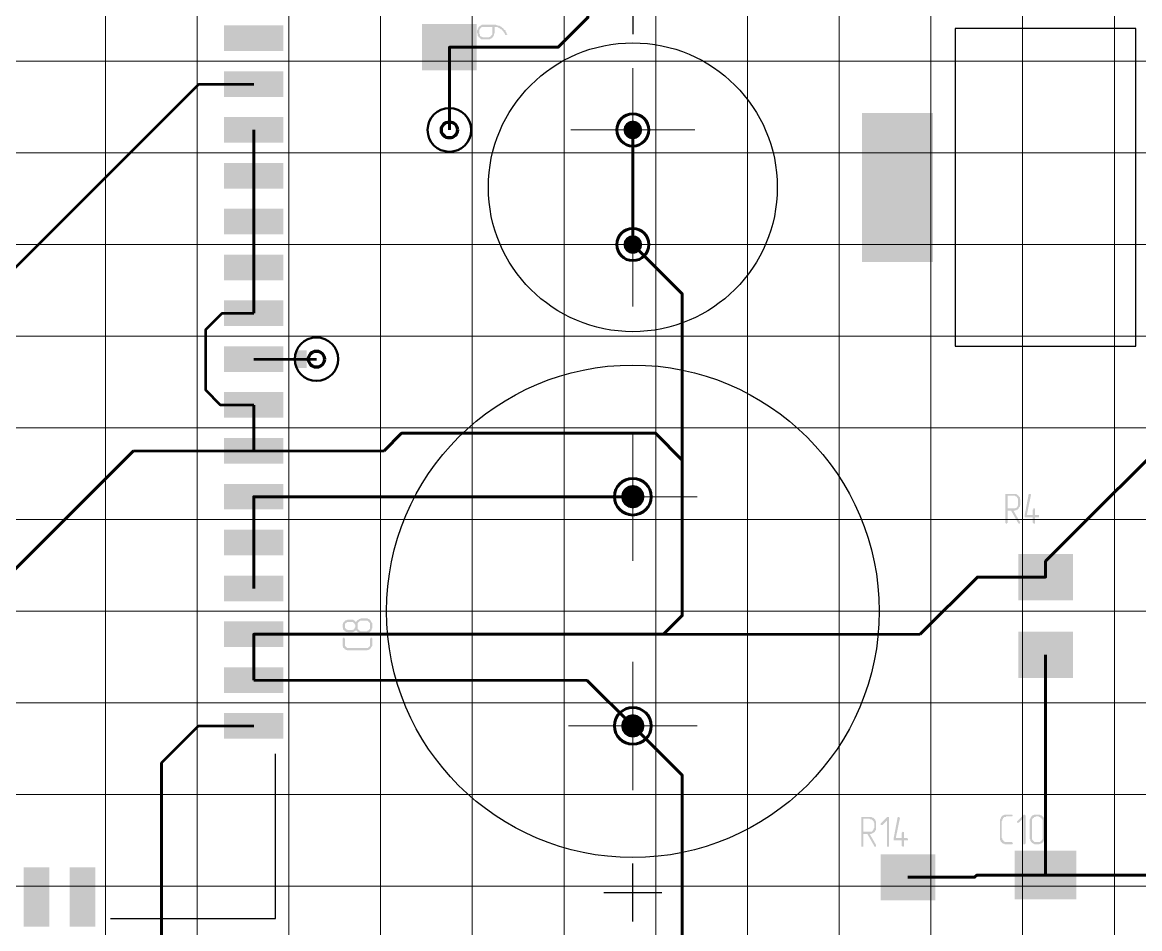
# Model space of a CAD drawing. Extents: x 260 to 1101, y 70 to 664.
# Drawn here: x 506.48 to 555.22, y 432.13 to 471.67 of the extents above; entities that cross this region are included whole.
import ezdxf

# ---------------------------------------------------------------- set-up
doc = ezdxf.new("R2010")
doc.units = 0
doc.header["$MEASUREMENT"] = 0
doc.layers.add('PDF _Геометрия', color=7, linetype='CONTINUOUS')
doc.layers.add('PDF _Сплошная заливка', color=7, linetype='CONTINUOUS')

msp = doc.modelspace()

# ---------------------------------------------------------------- hatches: boundary and pattern name
at = {"layer": 'PDF _Сплошная заливка', "transparency": 33554559}
h = msp.add_hatch(color=256, dxfattribs=at)
h.paths.add_polyline_path([(526.979, 471.218), (526.979, 471.472), (526.598, 471.472), (526.598, 471.472), (526.598, 471.472), (526.573, 471.472), (526.573, 471.472), (526.547, 471.472), (526.522, 471.472), (526.497, 471.447), (526.471, 471.421), (526.471, 471.421), (526.471, 471.421), (526.446, 471.396), (526.446, 471.396), (526.446, 471.37), (526.42, 471.345), (526.42, 471.32), (526.42, 471.294), (526.42, 471.193), (526.42, 471.167), (526.42, 471.167), (526.446, 471.142), (526.446, 471.117), (526.446, 471.091), (526.471, 471.066), (526.471, 471.066), (526.471, 471.066), (526.497, 471.066), (526.522, 471.04), (526.522, 471.04), (526.547, 471.04), (526.573, 471.015), (526.598, 471.015), (526.801, 471.015), (526.801, 471.015), (526.801, 471.015), (526.827, 471.015), (526.827, 471.015), (526.852, 471.04), (526.878, 471.04), (526.903, 471.066), (526.929, 471.066), (526.929, 471.066), (526.929, 471.091), (526.929, 471.091), (526.954, 471.117), (526.954, 471.117), (526.979, 471.142), (526.979, 471.167)], flags=0)
h.paths.add_polyline_path([(527.64, 471.142), (527.614, 471.142), (527.614, 471.117), (527.614, 471.117), (527.614, 471.117), (527.589, 471.117), (527.589, 471.117), (527.589, 471.117), (527.564, 471.117), (527.564, 471.117), (527.564, 471.117), (527.564, 471.117), (527.564, 471.117), (527.538, 471.142), (527.538, 471.142), (527.538, 471.167), (527.513, 471.193), (527.513, 471.218), (527.513, 471.218), (527.487, 471.218), (527.487, 471.243), (527.487, 471.243), (527.462, 471.269), (527.462, 471.294), (527.462, 471.294), (527.437, 471.294), (527.437, 471.32), (527.411, 471.32), (527.411, 471.345), (527.386, 471.37), (527.36, 471.37), (527.335, 471.396), (527.335, 471.396), (527.31, 471.396), (527.31, 471.421), (527.284, 471.421), (527.259, 471.421), (527.259, 471.447), (527.233, 471.447), (527.208, 471.472), (527.183, 471.472), (527.183, 471.472), (527.183, 471.472), (527.157, 471.472), (527.132, 471.472), (527.106, 471.472), (527.081, 471.472), (527.081, 471.472), (527.081, 471.193), (527.081, 471.193), (527.056, 471.167), (527.056, 471.142), (527.056, 471.117), (527.03, 471.066), (527.005, 471.04), (526.979, 471.015), (526.979, 471.015), (526.979, 470.99), (526.954, 470.99), (526.929, 470.964), (526.903, 470.964), (526.878, 470.939), (526.827, 470.939), (526.801, 470.939), (526.598, 470.939), (526.598, 470.939), (526.598, 470.939), (526.598, 470.939), (526.573, 470.939), (526.573, 470.939), (526.547, 470.939), (526.497, 470.939), (526.471, 470.964), (526.446, 470.99), (526.42, 471.015), (526.395, 471.015), (526.395, 471.015), (526.395, 471.04), (526.37, 471.066), (526.344, 471.091), (526.344, 471.117), (526.344, 471.167), (526.319, 471.218), (526.319, 471.32), (526.319, 471.32), (526.344, 471.345), (526.344, 471.37), (526.344, 471.396), (526.37, 471.421), (526.37, 471.447), (526.42, 471.498), (526.42, 471.498), (526.42, 471.498), (526.42, 471.498), (526.446, 471.523), (526.471, 471.523), (526.497, 471.548), (526.522, 471.574), (526.573, 471.574), (526.573, 471.574), (526.598, 471.574), (527.03, 471.574), (527.03, 471.574), (527.03, 471.574), (527.03, 471.574), (527.056, 471.574), (527.081, 471.574), (527.081, 471.574), (527.106, 471.574), (527.132, 471.574), (527.183, 471.548), (527.259, 471.523), (527.284, 471.523), (527.31, 471.523), (527.335, 471.498), (527.386, 471.472), (527.386, 471.472), (527.386, 471.472), (527.386, 471.472), (527.411, 471.447), (527.411, 471.447), (527.437, 471.421), (527.462, 471.421), (527.462, 471.396), (527.487, 471.37), (527.513, 471.345), (527.538, 471.345), (527.564, 471.294), (527.564, 471.269), (527.589, 471.243), (527.614, 471.218), (527.614, 471.167), (527.64, 471.167)], flags=0)
at = {"layer": 'PDF _Сплошная заливка', "true_color": 0xffffff, "transparency": 33554559}
for points in [[(532.704, 466.979), (532.735, 467.135), (532.824, 467.268), (532.956, 467.356), (533.112, 467.387), (533.112, 466.979)], [(533.112, 466.571), (532.956, 466.602), (532.824, 466.691), (532.735, 466.823), (532.704, 466.979), (533.112, 466.979)], [(533.52, 466.979), (533.489, 466.823), (533.401, 466.691), (533.268, 466.602), (533.112, 466.571), (533.112, 466.979)], [(532.704, 461.979), (532.735, 462.135), (532.824, 462.268), (532.956, 462.356), (533.112, 462.387), (533.112, 461.979)], [(533.112, 461.571), (532.956, 461.602), (532.824, 461.691), (532.735, 461.823), (532.704, 461.979), (533.112, 461.979)], [(533.52, 461.979), (533.489, 461.823), (533.401, 461.691), (533.268, 461.602), (533.112, 461.571), (533.112, 461.979)], [(533.112, 451.489), (533.307, 451.45), (533.473, 451.34), (533.583, 451.174), (533.622, 450.979), (533.112, 450.979)], [(533.112, 450.469), (532.917, 450.508), (532.752, 450.619), (532.641, 450.784), (532.602, 450.979), (533.112, 450.979)], [(533.622, 450.979), (533.583, 450.784), (533.473, 450.619), (533.307, 450.508), (533.112, 450.469), (533.112, 450.979)], [(533.112, 441.489), (533.307, 441.45), (533.473, 441.34), (533.583, 441.174), (533.622, 440.979), (533.112, 440.979)], [(533.112, 440.469), (532.917, 440.508), (532.752, 440.619), (532.641, 440.784), (532.602, 440.979), (533.112, 440.979)], [(533.622, 440.979), (533.583, 440.784), (533.473, 440.619), (533.307, 440.508), (533.112, 440.469), (533.112, 440.979)]]:
    msp.add_hatch(color=7, dxfattribs=at).paths.add_polyline_path(points)
at = {"layer": 'PDF _Сплошная заливка', "transparency": 33554559}
for points in [[(533.112, 466.979), (533.112, 467.387), (533.268, 467.356), (533.401, 467.268), (533.489, 467.135), (533.52, 466.979)], [(533.112, 461.979), (533.112, 462.387), (533.268, 462.356), (533.401, 462.268), (533.489, 462.135), (533.52, 461.979)], [(533.112, 450.979), (532.602, 450.979), (532.641, 451.174), (532.752, 451.34), (532.917, 451.45), (533.112, 451.489)], [(550.428, 451.101), (550.453, 451.101), (550.453, 451.101), (550.453, 451.101), (550.453, 451.101), (550.479, 451.076), (550.479, 451.076), (550.479, 451.051), (550.301, 450.187), (550.555, 450.187), (550.555, 450.415), (550.555, 450.415), (550.58, 450.415), (550.58, 450.441), (550.58, 450.441), (550.58, 450.441), (550.58, 450.466), (550.606, 450.466), (550.606, 450.466), (550.606, 450.466), (550.631, 450.466), (550.631, 450.466), (550.657, 450.441), (550.657, 450.441), (550.657, 450.441), (550.657, 450.441), (550.657, 450.415), (550.657, 450.187), (550.809, 450.187), (550.809, 450.187), (550.809, 450.187), (550.834, 450.161), (550.834, 450.161), (550.834, 450.161), (550.834, 450.136), (550.834, 450.136), (550.834, 450.136), (550.834, 450.136), (550.834, 450.111), (550.834, 450.111), (550.834, 450.111), (550.834, 450.085), (550.809, 450.085), (550.809, 450.085), (550.657, 450.085), (550.657, 449.857), (550.657, 449.857), (550.657, 449.831), (550.657, 449.831), (550.657, 449.831), (550.657, 449.806), (550.631, 449.806), (550.631, 449.806), (550.606, 449.806), (550.606, 449.806), (550.606, 449.806), (550.606, 449.806), (550.58, 449.831), (550.58, 449.831), (550.58, 449.831), (550.58, 449.831), (550.555, 449.857), (550.555, 450.085), (550.225, 450.085), (550.225, 450.085), (550.225, 450.085), (550.199, 450.111), (550.199, 450.111), (550.199, 450.111), (550.199, 450.111), (550.199, 450.136), (550.199, 450.136), (550.377, 451.076), (550.377, 451.076), (550.377, 451.076), (550.377, 451.101), (550.402, 451.101), (550.428, 451.101)], [(520.45, 444.777), (520.45, 444.802), (520.45, 444.802), (520.476, 444.802), (520.476, 444.828), (520.476, 444.828), (520.501, 444.828), (520.501, 444.828), (520.501, 444.828), (520.527, 444.828), (520.527, 444.802), (520.527, 444.802), (520.527, 444.802), (520.527, 444.802), (520.552, 444.777), (520.552, 444.548), (520.552, 444.523), (520.552, 444.497), (520.552, 444.472), (520.552, 444.472), (520.577, 444.447), (520.603, 444.421), (520.603, 444.421), (520.603, 444.421), (520.628, 444.396), (520.628, 444.396), (520.653, 444.37), (520.679, 444.37), (520.704, 444.37), (520.73, 444.37), (521.466, 444.37), (521.466, 444.37), (521.492, 444.37), (521.492, 444.37), (521.517, 444.37), (521.543, 444.37), (521.568, 444.396), (521.568, 444.396), (521.594, 444.421), (521.594, 444.421), (521.619, 444.421), (521.619, 444.447), (521.619, 444.447), (521.644, 444.472), (521.644, 444.497), (521.644, 444.523), (521.644, 444.548), (521.644, 444.777), (521.644, 444.777), (521.67, 444.802), (521.67, 444.802), (521.67, 444.802), (521.67, 444.828), (521.695, 444.828), (521.695, 444.828), (521.695, 444.828), (521.721, 444.828), (521.721, 444.828), (521.746, 444.802), (521.746, 444.802), (521.746, 444.802), (521.746, 444.802), (521.746, 444.777), (521.746, 444.548), (521.746, 444.523), (521.746, 444.497), (521.746, 444.472), (521.721, 444.447), (521.721, 444.421), (521.695, 444.396), (521.67, 444.345), (521.67, 444.345), (521.67, 444.345), (521.644, 444.345), (521.644, 444.32), (521.619, 444.32), (521.594, 444.294), (521.543, 444.294), (521.517, 444.269), (521.492, 444.269), (521.466, 444.269), (520.73, 444.269), (520.73, 444.269), (520.73, 444.269), (520.704, 444.269), (520.704, 444.269), (520.679, 444.269), (520.653, 444.269), (520.628, 444.294), (520.603, 444.294), (520.552, 444.32), (520.527, 444.345), (520.527, 444.345), (520.527, 444.345), (520.527, 444.37), (520.501, 444.37), (520.476, 444.396), (520.476, 444.421), (520.45, 444.472), (520.45, 444.497), (520.45, 444.523)], [(533.112, 440.979), (532.602, 440.979), (532.641, 441.174), (532.752, 441.34), (532.917, 441.45), (533.112, 441.489)], [(544.255, 437.004), (544.255, 437.004), (544.28, 437.004), (544.28, 437.004), (544.28, 436.979), (544.28, 436.979), (544.28, 436.953), (544.28, 435.76), (544.28, 435.76), (544.28, 435.734), (544.28, 435.734), (544.28, 435.709), (544.28, 435.709), (544.255, 435.709), (544.255, 435.709), (544.255, 435.709), (544.229, 435.709), (544.229, 435.709), (544.229, 435.709), (544.204, 435.709), (544.204, 435.709), (544.204, 435.734), (544.204, 435.734), (544.204, 435.76), (544.204, 436.852), (544, 436.649), (544, 436.649), (543.975, 436.649), (543.975, 436.649), (543.975, 436.649), (543.95, 436.649), (543.95, 436.649), (543.95, 436.649), (543.924, 436.649), (543.924, 436.649), (543.924, 436.649), (543.924, 436.674), (543.924, 436.674), (543.924, 436.674), (543.924, 436.7), (543.924, 436.7), (543.924, 436.725), (544.204, 437.004), (544.204, 437.004), (544.229, 437.004), (544.229, 437.004), (544.229, 437.004)], [(544.712, 437.004), (544.737, 437.004), (544.737, 437.004), (544.737, 437.004), (544.737, 436.979), (544.737, 436.979), (544.763, 436.953), (544.763, 436.953), (544.585, 436.09), (544.839, 436.09), (544.839, 436.319), (544.839, 436.319), (544.839, 436.319), (544.839, 436.319), (544.864, 436.344), (544.864, 436.344), (544.864, 436.344), (544.89, 436.369), (544.89, 436.369), (544.89, 436.369), (544.89, 436.369), (544.915, 436.344), (544.915, 436.344), (544.915, 436.344), (544.94, 436.344), (544.94, 436.319), (544.94, 436.319), (544.94, 436.09), (545.093, 436.09), (545.093, 436.09), (545.093, 436.064), (545.118, 436.064), (545.118, 436.064), (545.118, 436.064), (545.118, 436.039), (545.118, 436.039), (545.118, 436.039), (545.118, 436.014), (545.118, 436.014), (545.118, 436.014), (545.118, 435.988), (545.093, 435.988), (545.093, 435.988), (545.068, 435.988), (544.94, 435.988), (544.94, 435.76), (544.94, 435.76), (544.94, 435.734), (544.94, 435.734), (544.915, 435.709), (544.915, 435.709), (544.915, 435.709), (544.915, 435.709), (544.89, 435.709), (544.89, 435.709), (544.89, 435.709), (544.864, 435.709), (544.864, 435.709), (544.864, 435.709), (544.864, 435.734), (544.839, 435.734), (544.839, 435.76), (544.839, 435.988), (544.509, 435.988), (544.509, 435.988), (544.509, 435.988), (544.483, 435.988), (544.483, 436.014), (544.483, 436.014), (544.483, 436.014), (544.483, 436.039), (544.483, 436.039), (544.661, 436.979), (544.661, 436.979), (544.661, 436.979), (544.661, 437.004), (544.686, 437.004), (544.712, 437.004)], [(549.64, 437.106), (549.666, 437.106), (549.666, 437.106), (549.666, 437.106), (549.666, 437.081), (549.691, 437.081), (549.691, 437.055), (549.691, 437.055), (549.691, 437.055), (549.666, 437.055), (549.666, 437.03), (549.666, 437.03), (549.666, 437.03), (549.64, 437.03), (549.64, 437.03), (549.386, 437.03), (549.386, 437.004), (549.361, 437.004), (549.335, 437.004), (549.31, 437.004), (549.285, 436.979), (549.285, 436.953), (549.285, 436.953), (549.259, 436.953), (549.259, 436.953), (549.259, 436.928), (549.234, 436.903), (549.234, 436.877), (549.234, 436.852), (549.208, 436.827), (549.208, 436.09), (549.208, 436.09), (549.208, 436.09), (549.234, 436.064), (549.234, 436.039), (549.234, 436.014), (549.234, 436.014), (549.259, 435.988), (549.285, 435.963), (549.285, 435.963), (549.285, 435.963), (549.285, 435.938), (549.31, 435.938), (549.335, 435.912), (549.361, 435.912), (549.386, 435.912), (549.412, 435.912), (549.64, 435.912), (549.64, 435.912), (549.666, 435.887), (549.666, 435.887), (549.666, 435.887), (549.666, 435.887), (549.691, 435.861), (549.691, 435.861), (549.691, 435.861), (549.691, 435.836), (549.666, 435.836), (549.666, 435.836), (549.666, 435.811), (549.666, 435.811), (549.64, 435.811), (549.64, 435.811), (549.386, 435.811), (549.386, 435.811), (549.361, 435.811), (549.335, 435.811), (549.31, 435.836), (549.285, 435.836), (549.234, 435.861), (549.208, 435.887), (549.208, 435.887), (549.208, 435.887), (549.208, 435.912), (549.183, 435.912), (549.158, 435.938), (549.158, 435.963), (549.132, 436.014), (549.132, 436.039), (549.132, 436.064), (549.132, 436.09), (549.132, 436.827), (549.132, 436.827), (549.132, 436.827), (549.132, 436.852), (549.132, 436.852), (549.132, 436.877), (549.132, 436.903), (549.158, 436.928), (549.158, 436.953), (549.183, 437.004), (549.208, 437.03), (549.208, 437.03), (549.208, 437.03), (549.208, 437.03), (549.234, 437.055), (549.259, 437.081), (549.285, 437.081), (549.335, 437.106), (549.361, 437.106), (549.386, 437.106)], [(550.199, 437.106), (550.225, 437.106), (550.225, 437.106), (550.225, 437.106), (550.225, 437.081), (550.25, 437.081), (550.25, 437.055), (550.25, 435.861), (550.25, 435.861), (550.25, 435.836), (550.225, 435.836), (550.225, 435.811), (550.225, 435.811), (550.225, 435.811), (550.199, 435.811), (550.199, 435.811), (550.199, 435.811), (550.199, 435.811), (550.174, 435.811), (550.174, 435.811), (550.148, 435.811), (550.148, 435.836), (550.148, 435.836), (550.148, 435.861), (550.148, 436.953), (549.945, 436.75), (549.945, 436.75), (549.945, 436.75), (549.92, 436.75), (549.92, 436.75), (549.92, 436.75), (549.894, 436.75), (549.894, 436.75), (549.894, 436.75), (549.894, 436.75), (549.869, 436.75), (549.869, 436.776), (549.869, 436.776), (549.869, 436.776), (549.869, 436.801), (549.869, 436.801), (549.894, 436.827), (550.174, 437.106), (550.174, 437.106), (550.174, 437.106), (550.174, 437.106), (550.199, 437.106)]]:
    msp.add_hatch(color=256, dxfattribs=at).paths.add_polyline_path(points)
h = msp.add_hatch(color=256, dxfattribs=at)
h.paths.add_polyline_path([(549.742, 451.025), (549.463, 451.025), (549.463, 450.466), (549.742, 450.466), (549.767, 450.466), (549.767, 450.466), (549.793, 450.466), (549.818, 450.492), (549.844, 450.492), (549.869, 450.517), (549.869, 450.517), (549.869, 450.517), (549.869, 450.542), (549.894, 450.542), (549.894, 450.568), (549.92, 450.593), (549.92, 450.619), (549.92, 450.644), (549.92, 450.822), (549.92, 450.822), (549.92, 450.847), (549.92, 450.847), (549.92, 450.873), (549.894, 450.898), (549.894, 450.923), (549.869, 450.949), (549.869, 450.949), (549.869, 450.974), (549.844, 450.974), (549.844, 450.974), (549.818, 451), (549.793, 451), (549.793, 451), (549.767, 451.025)], flags=0)
h.paths.add_polyline_path([(549.742, 451.101), (549.767, 451.101), (549.793, 451.101), (549.818, 451.101), (549.869, 451.076), (549.894, 451.051), (549.92, 451.025), (549.92, 451.025), (549.92, 451.025), (549.945, 451.025), (549.945, 451), (549.971, 450.974), (549.996, 450.949), (549.996, 450.898), (549.996, 450.873), (550.021, 450.847), (550.021, 450.822), (550.021, 450.644), (550.021, 450.644), (550.021, 450.644), (550.021, 450.644), (550.021, 450.619), (549.996, 450.593), (549.996, 450.568), (549.996, 450.542), (549.971, 450.517), (549.945, 450.492), (549.945, 450.466), (549.92, 450.441), (549.92, 450.441), (549.92, 450.441), (549.894, 450.415), (549.869, 450.415), (549.844, 450.39), (549.818, 450.39), (549.767, 450.365), (549.742, 450.365), (549.717, 450.365), (549.996, 449.882), (549.996, 449.882), (549.996, 449.882), (550.021, 449.857), (550.021, 449.857), (550.021, 449.857), (550.021, 449.857), (549.996, 449.831), (549.996, 449.831), (549.996, 449.831), (549.996, 449.806), (549.971, 449.806), (549.971, 449.806), (549.945, 449.806), (549.945, 449.806), (549.945, 449.806), (549.945, 449.806), (549.92, 449.831), (549.92, 449.831), (549.615, 450.365), (549.463, 450.365), (549.463, 449.857), (549.463, 449.857), (549.463, 449.831), (549.437, 449.831), (549.437, 449.831), (549.437, 449.806), (549.437, 449.806), (549.412, 449.806), (549.412, 449.806), (549.412, 449.806), (549.386, 449.806), (549.386, 449.806), (549.361, 449.831), (549.361, 449.831), (549.361, 449.831), (549.361, 449.831), (549.361, 449.857), (549.361, 451.076), (549.361, 451.076), (549.361, 451.076), (549.361, 451.076), (549.361, 451.076), (549.361, 451.101), (549.386, 451.101), (549.386, 451.101), (549.412, 451.101)], flags=0)
h = msp.add_hatch(color=256, dxfattribs=at)
h.paths.add_polyline_path([(520.552, 445.336), (520.552, 445.336), (520.552, 445.31), (520.552, 445.285), (520.552, 445.285), (520.552, 445.259), (520.577, 445.234), (520.603, 445.209), (520.603, 445.209), (520.603, 445.209), (520.628, 445.183), (520.628, 445.183), (520.653, 445.183), (520.679, 445.158), (520.704, 445.158), (520.73, 445.158), (520.831, 445.158), (520.831, 445.158), (520.831, 445.158), (520.857, 445.158), (520.857, 445.158), (520.882, 445.158), (520.908, 445.183), (520.933, 445.183), (520.958, 445.209), (520.958, 445.209), (520.958, 445.209), (520.958, 445.234), (520.984, 445.234), (520.984, 445.259), (521.009, 445.285), (521.009, 445.31), (521.009, 445.336), (521.009, 445.361), (521.009, 445.361), (521.009, 445.386), (520.984, 445.412), (520.984, 445.412), (520.958, 445.437), (520.958, 445.462), (520.958, 445.462), (520.933, 445.488), (520.933, 445.488), (520.908, 445.488), (520.908, 445.513), (520.882, 445.513), (520.857, 445.513), (520.831, 445.513), (520.73, 445.513), (520.73, 445.513), (520.704, 445.513), (520.704, 445.513), (520.679, 445.513), (520.653, 445.513), (520.628, 445.488), (520.628, 445.488), (520.603, 445.462), (520.603, 445.462), (520.577, 445.462), (520.577, 445.437), (520.577, 445.437), (520.552, 445.412), (520.552, 445.386), (520.552, 445.361)], flags=0)
h.paths.add_polyline_path([(521.111, 445.386), (521.111, 445.285), (521.111, 445.259), (521.111, 445.234), (521.111, 445.234), (521.111, 445.209), (521.136, 445.183), (521.162, 445.158), (521.162, 445.158), (521.162, 445.158), (521.187, 445.132), (521.187, 445.132), (521.212, 445.132), (521.238, 445.107), (521.263, 445.107), (521.289, 445.107), (521.466, 445.107), (521.466, 445.107), (521.492, 445.107), (521.492, 445.107), (521.517, 445.107), (521.543, 445.132), (521.568, 445.132), (521.568, 445.132), (521.594, 445.158), (521.594, 445.158), (521.619, 445.183), (521.619, 445.183), (521.619, 445.209), (521.644, 445.209), (521.644, 445.234), (521.644, 445.259), (521.644, 445.285), (521.644, 445.386), (521.644, 445.412), (521.644, 445.437), (521.644, 445.437), (521.644, 445.462), (521.619, 445.488), (521.594, 445.513), (521.594, 445.513), (521.594, 445.513), (521.568, 445.539), (521.568, 445.539), (521.543, 445.564), (521.517, 445.564), (521.492, 445.564), (521.466, 445.564), (521.289, 445.564), (521.289, 445.564), (521.263, 445.564), (521.263, 445.564), (521.238, 445.564), (521.212, 445.564), (521.187, 445.539), (521.187, 445.539), (521.162, 445.513), (521.162, 445.513), (521.136, 445.513), (521.136, 445.488), (521.136, 445.488), (521.111, 445.462), (521.111, 445.437), (521.111, 445.412)], flags=0)
h.paths.add_polyline_path([(520.45, 445.361), (520.45, 445.386), (520.45, 445.412), (520.476, 445.437), (520.476, 445.462), (520.501, 445.513), (520.527, 445.539), (520.527, 445.539), (520.527, 445.539), (520.552, 445.539), (520.552, 445.564), (520.577, 445.564), (520.577, 445.59), (520.628, 445.59), (520.679, 445.615), (520.704, 445.615), (520.73, 445.615), (520.831, 445.615), (520.831, 445.615), (520.831, 445.615), (520.857, 445.615), (520.857, 445.615), (520.882, 445.615), (520.908, 445.615), (520.933, 445.59), (520.933, 445.59), (520.933, 445.59), (520.958, 445.59), (520.958, 445.59), (520.984, 445.564), (520.984, 445.564), (521.009, 445.539), (521.009, 445.539), (521.035, 445.513), (521.035, 445.513), (521.035, 445.513), (521.06, 445.539), (521.06, 445.539), (521.085, 445.564), (521.085, 445.59), (521.111, 445.59), (521.136, 445.615), (521.136, 445.615), (521.162, 445.615), (521.162, 445.64), (521.187, 445.64), (521.212, 445.64), (521.238, 445.666), (521.263, 445.666), (521.289, 445.666), (521.466, 445.666), (521.466, 445.666), (521.466, 445.666), (521.492, 445.666), (521.492, 445.666), (521.517, 445.666), (521.543, 445.666), (521.568, 445.64), (521.594, 445.64), (521.644, 445.615), (521.67, 445.59), (521.67, 445.59), (521.67, 445.564), (521.695, 445.539), (521.695, 445.539), (521.721, 445.488), (521.746, 445.462), (521.746, 445.437), (521.746, 445.386), (521.746, 445.285), (521.746, 445.285), (521.746, 445.259), (521.746, 445.234), (521.721, 445.209), (521.721, 445.158), (521.695, 445.132), (521.67, 445.107), (521.67, 445.107), (521.67, 445.107), (521.644, 445.082), (521.644, 445.082), (521.619, 445.056), (521.594, 445.031), (521.543, 445.031), (521.517, 445.005), (521.492, 445.005), (521.466, 445.005), (521.289, 445.005), (521.289, 445.005), (521.263, 445.005), (521.263, 445.005), (521.238, 445.031), (521.212, 445.031), (521.187, 445.031), (521.162, 445.031), (521.162, 445.056), (521.136, 445.056), (521.136, 445.056), (521.136, 445.056), (521.111, 445.082), (521.085, 445.107), (521.085, 445.107), (521.06, 445.132), (521.035, 445.158), (521.035, 445.158), (521.035, 445.158), (521.035, 445.158), (521.009, 445.132), (521.009, 445.132), (520.984, 445.107), (520.958, 445.107), (520.933, 445.082), (520.933, 445.082), (520.933, 445.082), (520.933, 445.082), (520.908, 445.082), (520.882, 445.056), (520.857, 445.056), (520.831, 445.056), (520.831, 445.056), (520.73, 445.056), (520.73, 445.056), (520.73, 445.056), (520.704, 445.056), (520.704, 445.056), (520.679, 445.056), (520.653, 445.082), (520.628, 445.082), (520.603, 445.082), (520.552, 445.107), (520.527, 445.132), (520.527, 445.132), (520.527, 445.158), (520.527, 445.158), (520.501, 445.158), (520.501, 445.183), (520.476, 445.183), (520.476, 445.234), (520.45, 445.285), (520.45, 445.31), (520.45, 445.336)], flags=0)
h = msp.add_hatch(color=256, dxfattribs=at)
h.paths.add_polyline_path([(543.442, 436.928), (543.162, 436.928), (543.162, 436.369), (543.467, 436.369), (543.467, 436.369), (543.492, 436.369), (543.518, 436.369), (543.543, 436.369), (543.569, 436.395), (543.569, 436.42), (543.594, 436.42), (543.594, 436.42), (543.594, 436.446), (543.619, 436.446), (543.619, 436.471), (543.619, 436.496), (543.645, 436.522), (543.645, 436.547), (543.645, 436.725), (543.645, 436.725), (543.645, 436.75), (543.645, 436.75), (543.619, 436.776), (543.619, 436.801), (543.619, 436.827), (543.594, 436.827), (543.569, 436.852), (543.569, 436.852), (543.569, 436.877), (543.569, 436.877), (543.543, 436.877), (543.518, 436.903), (543.492, 436.903), (543.467, 436.903)], flags=0)
h.paths.add_polyline_path([(543.467, 437.004), (543.492, 437.004), (543.518, 437.004), (543.543, 436.979), (543.594, 436.979), (543.619, 436.953), (543.645, 436.928), (543.645, 436.928), (543.645, 436.928), (543.67, 436.903), (543.67, 436.903), (543.696, 436.877), (543.696, 436.852), (543.721, 436.801), (543.721, 436.776), (543.721, 436.75), (543.721, 436.725), (543.721, 436.547), (543.721, 436.547), (543.721, 436.547), (543.721, 436.522), (543.721, 436.522), (543.721, 436.496), (543.721, 436.471), (543.721, 436.446), (543.696, 436.42), (543.67, 436.369), (543.67, 436.369), (543.645, 436.344), (543.645, 436.344), (543.645, 436.344), (543.619, 436.319), (543.594, 436.319), (543.569, 436.293), (543.518, 436.268), (543.492, 436.268), (543.442, 436.268), (543.442, 436.268), (543.721, 435.785), (543.721, 435.785), (543.721, 435.76), (543.721, 435.76), (543.721, 435.76), (543.721, 435.76), (543.721, 435.734), (543.721, 435.734), (543.721, 435.709), (543.721, 435.709), (543.696, 435.709), (543.696, 435.709), (543.67, 435.709), (543.67, 435.709), (543.67, 435.709), (543.67, 435.709), (543.645, 435.709), (543.645, 435.734), (543.645, 435.734), (543.34, 436.268), (543.162, 436.268), (543.162, 435.76), (543.162, 435.76), (543.162, 435.734), (543.162, 435.734), (543.162, 435.709), (543.162, 435.709), (543.162, 435.709), (543.137, 435.709), (543.137, 435.709), (543.137, 435.709), (543.111, 435.709), (543.111, 435.709), (543.086, 435.709), (543.086, 435.709), (543.086, 435.734), (543.086, 435.734), (543.086, 435.76), (543.086, 436.953), (543.086, 436.953), (543.086, 436.979), (543.086, 436.979), (543.086, 436.979), (543.086, 437.004), (543.111, 437.004), (543.111, 437.004), (543.137, 437.004)], flags=0)
h = msp.add_hatch(color=256, dxfattribs=at)
h.paths.add_polyline_path([(550.809, 437.03), (550.682, 437.03), (550.682, 437.004), (550.657, 437.004), (550.631, 437.004), (550.606, 437.004), (550.606, 436.979), (550.58, 436.953), (550.58, 436.953), (550.555, 436.953), (550.555, 436.953), (550.555, 436.928), (550.529, 436.903), (550.529, 436.877), (550.529, 436.852), (550.529, 436.827), (550.529, 436.09), (550.529, 436.09), (550.529, 436.09), (550.529, 436.064), (550.529, 436.039), (550.529, 436.014), (550.555, 436.014), (550.555, 435.988), (550.58, 435.963), (550.58, 435.963), (550.58, 435.963), (550.606, 435.938), (550.606, 435.938), (550.631, 435.912), (550.657, 435.912), (550.682, 435.912), (550.707, 435.912), (550.809, 435.912), (550.834, 435.912), (550.834, 435.912), (550.86, 435.912), (550.885, 435.938), (550.911, 435.938), (550.936, 435.963), (550.936, 435.963), (550.936, 435.963), (550.936, 435.988), (550.961, 435.988), (550.961, 436.014), (550.987, 436.039), (550.987, 436.064), (550.987, 436.09), (550.987, 436.827), (550.987, 436.827), (550.987, 436.852), (550.987, 436.852), (550.987, 436.877), (550.961, 436.903), (550.961, 436.928), (550.936, 436.928), (550.936, 436.953), (550.936, 436.953), (550.911, 436.979), (550.911, 436.979), (550.885, 436.979), (550.86, 437.004), (550.86, 437.004), (550.834, 437.004)], flags=0)
h.paths.add_polyline_path([(550.809, 437.106), (550.834, 437.106), (550.86, 437.106), (550.885, 437.081), (550.936, 437.081), (550.961, 437.055), (550.987, 437.03), (550.987, 437.03), (550.987, 437.03), (551.012, 437.004), (551.012, 437.004), (551.038, 436.979), (551.063, 436.953), (551.063, 436.903), (551.063, 436.877), (551.088, 436.852), (551.088, 436.827), (551.088, 436.09), (551.088, 436.09), (551.088, 436.09), (551.088, 436.064), (551.088, 436.064), (551.063, 436.039), (551.063, 436.014), (551.063, 435.988), (551.038, 435.963), (551.012, 435.912), (550.987, 435.887), (550.987, 435.887), (550.987, 435.887), (550.961, 435.861), (550.936, 435.861), (550.911, 435.836), (550.885, 435.836), (550.834, 435.811), (550.809, 435.811), (550.707, 435.811), (550.682, 435.811), (550.657, 435.811), (550.631, 435.811), (550.606, 435.836), (550.58, 435.836), (550.555, 435.861), (550.504, 435.887), (550.504, 435.887), (550.504, 435.887), (550.504, 435.912), (550.479, 435.912), (550.479, 435.938), (550.453, 435.963), (550.453, 436.014), (550.428, 436.039), (550.428, 436.064), (550.428, 436.09), (550.428, 436.827), (550.428, 436.827), (550.428, 436.827), (550.428, 436.852), (550.428, 436.852), (550.428, 436.877), (550.428, 436.903), (550.453, 436.928), (550.453, 436.953), (550.479, 437.004), (550.504, 437.03), (550.504, 437.03), (550.504, 437.03), (550.529, 437.03), (550.529, 437.055), (550.555, 437.081), (550.58, 437.081), (550.631, 437.106), (550.657, 437.106), (550.682, 437.106)], flags=0)

# ---------------------------------------------------------------- linework, layer by layer
at = {"layer": 'PDF _Геометрия', "lineweight": 20}
for points in [[(510.108, 400.739), (510.108, 401.979), (510.108, 561.979)], [(514.109, 399.499), (514.109, 401.979), (514.109, 561.979)], [(518.109, 400.739), (518.109, 401.979), (518.109, 561.979)], [(522.11, 399.499), (522.11, 401.979), (522.11, 561.979)], [(526.111, 400.739), (526.111, 401.979), (526.111, 561.979)], [(530.111, 399.499), (530.111, 401.979), (530.111, 561.979)], [(534.112, 400.739), (534.112, 401.979), (534.112, 561.979)], [(538.113, 399.499), (538.113, 401.979), (538.113, 561.979)], [(542.114, 400.739), (542.114, 401.979), (542.114, 561.979)], [(546.114, 399.499), (546.114, 401.979), (546.114, 561.979)], [(550.115, 400.739), (550.115, 401.979), (550.115, 561.979)], [(554.116, 399.499), (554.116, 401.979), (554.116, 561.979)], [(368.842, 469.979), (370.082, 469.979), (610.126, 469.979)], [(533.112, 464.279), (533.112, 469.679)], [(533.112, 464.579), (533.112, 469.379)], [(530.411, 466.979), (535.813, 466.979)], [(530.712, 466.979), (535.513, 466.979)], [(367.601, 465.979), (370.082, 465.979), (610.126, 465.979)], [(533.112, 459.279), (533.112, 464.679)], [(533.112, 459.579), (533.112, 464.379)], [(368.842, 461.979), (370.082, 461.979), (610.126, 461.979)], [(530.411, 461.979), (535.813, 461.979)], [(530.712, 461.979), (535.513, 461.979)], [(367.601, 457.979), (370.082, 457.979), (610.126, 457.979)], [(368.842, 453.979), (370.082, 453.979), (610.126, 453.979)], [(533.112, 448.179), (533.112, 453.779)], [(533.112, 448.479), (533.112, 453.479)], [(530.312, 450.979), (535.913, 450.979)], [(530.612, 450.979), (535.613, 450.979)], [(367.601, 449.979), (370.082, 449.979), (610.126, 449.979)], [(368.842, 445.979), (370.082, 445.979), (610.126, 445.979)], [(533.112, 438.179), (533.112, 443.779)], [(533.112, 438.479), (533.112, 443.479)], [(367.601, 441.979), (370.082, 441.979), (610.126, 441.979)], [(530.312, 440.979), (535.913, 440.979)], [(530.612, 440.979), (535.613, 440.979)], [(368.842, 437.979), (370.082, 437.979), (610.126, 437.979)], [(367.601, 433.979), (370.082, 433.979), (610.126, 433.979)]]:
    msp.add_lwpolyline(points, dxfattribs=at)
at = {"layer": 'PDF _Геометрия', "lineweight": 60}
for points in [[(525.111, 466.979), (525.111, 470.587), (529.854, 470.587), (531.151, 471.883), (531.151, 486.02), (529.111, 488.059), (529.111, 492.059), (545.114, 508.059)], [(516.574, 458.979), (516.574, 460.979), (516.574, 462.979), (516.574, 464.979), (516.574, 466.979)], [(535.267, 452.579), (535.267, 459.825), (533.112, 461.979), (533.112, 466.979)], [(545.652, 444.979), (548.146, 447.473), (551.116, 447.473), (551.116, 448.16), (557.521, 454.564), (557.521, 459.876), (557.568, 459.876), (557.568, 464.473)], [(516.574, 452.979), (516.574, 454.979)], [(516.574, 442.979), (516.574, 444.979), (534.454, 444.979), (535.267, 445.792), (535.267, 452.579), (534.098, 453.748), (523.028, 453.748), (522.259, 452.979)], [(499.106, 440.752), (511.335, 452.979)], [(516.574, 446.979), (516.574, 448.979), (516.574, 450.979), (533.112, 450.979)], [(545.114, 434.372), (548.02, 434.372), (548.121, 434.473), (551.116, 434.473), (551.116, 444.081)], [(535.267, 417.133), (535.267, 438.825), (533.112, 440.979), (531.112, 442.979)], [(551.116, 434.473), (555.815, 434.473), (557.674, 432.615), (562.246, 432.615), (562.907, 433.275), (562.907, 436.979), (562.907, 442.724)], [(498.498, 420.979), (503.864, 420.979), (512.555, 429.668), (512.555, 439.371)]]:
    msp.add_lwpolyline(points, dxfattribs=at)
at = {"layer": 'PDF _Геометрия', "lineweight": 30}
for points in [[(533.132, 471.165), (533.132, 473.705)], [(510.333, 432.57), (517.519, 432.57), (517.519, 439.754)], [(533.112, 432.441), (533.112, 434.981)], [(531.842, 433.711), (534.382, 433.711)]]:
    msp.add_lwpolyline(points, dxfattribs=at)
msp.add_lwpolyline([(547.178, 471.407), (547.178, 457.539), (555.053, 457.539), (555.053, 471.407)], close=True, dxfattribs=at)
at = {"layer": 'PDF _Геометрия', "lineweight": 53}
for points in [[(493.56, 448.363), (514.181, 468.979), (516.574, 468.979)], [(516.574, 454.979), (515.134, 454.979), (514.486, 455.627), (514.486, 458.268), (515.197, 458.979), (516.574, 458.979)], [(516.574, 456.979), (519.312, 456.979)], [(511.335, 452.979), (516.574, 452.979), (522.259, 452.979)], [(534.454, 444.979), (545.652, 444.979)], [(516.574, 442.979), (531.112, 442.979)], [(512.555, 439.371), (514.163, 440.979), (516.574, 440.979)]]:
    msp.add_lwpolyline(points, dxfattribs=at)
at = {"layer": 'PDF _Геометрия', "lineweight": 25}
msp.add_circle((533.113, 464.479), 6.301, dxfattribs=at)
at = {"layer": 'PDF _Геометрия', "lineweight": 50}
for centre in [(525.111, 466.979), (519.312, 456.979)]:
    msp.add_circle(centre, 0.95, dxfattribs=at)
at = {"layer": 'PDF _Геометрия', "lineweight": 60}
for centre, radius in [((533.112, 466.979), 0.7), ((533.112, 466.979), 0.7), ((533.112, 461.979), 0.7), ((533.112, 461.979), 0.7), ((533.112, 450.979), 0.8), ((533.112, 450.979), 0.8), ((533.112, 440.979), 0.8), ((533.112, 440.979), 0.8)]:
    msp.add_circle(centre, radius, dxfattribs=at)
at = {"layer": 'PDF _Геометрия', "color": 7, "lineweight": 70, "true_color": 0xffffff}
for centre in [(525.111, 466.979), (519.313, 456.979)]:
    msp.add_circle(centre, 0.35, dxfattribs=at)
at = {"layer": 'PDF _Геометрия', "lineweight": 30}
msp.add_circle((533.113, 445.978), 10.745, dxfattribs=at)
at = {"layer": 'PDF _Сплошная заливка', "lineweight": 30, "transparency": 33554559}
for points in [[(517.865, 470.42), (515.283, 470.42), (517.865, 471.539), (515.283, 471.539)], [(517.865, 470.42), (515.283, 470.42), (517.865, 471.539), (515.283, 471.539)], [(523.917, 471.597), (526.305, 471.597), (523.917, 469.576), (526.305, 469.576)], [(523.917, 471.597), (526.305, 471.597), (523.917, 469.576), (526.305, 469.576)], [(517.865, 468.42), (515.283, 468.42), (517.865, 469.539), (515.283, 469.539)], [(517.865, 468.42), (515.283, 468.42), (517.865, 469.539), (515.283, 469.539)], [(517.865, 466.419), (515.283, 466.419), (517.865, 467.539), (515.283, 467.539)], [(517.865, 466.419), (515.283, 466.419), (517.865, 467.539), (515.283, 467.539)], [(517.865, 464.42), (515.283, 464.42), (517.865, 465.539), (515.283, 465.539)], [(517.865, 464.42), (515.283, 464.42), (517.865, 465.539), (515.283, 465.539)], [(517.865, 462.42), (515.283, 462.42), (517.865, 463.539), (515.283, 463.539)], [(517.865, 462.42), (515.283, 462.42), (517.865, 463.539), (515.283, 463.539)], [(517.865, 460.42), (515.283, 460.42), (517.865, 461.539), (515.283, 461.539)], [(517.865, 460.42), (515.283, 460.42), (517.865, 461.539), (515.283, 461.539)], [(517.865, 458.42), (515.283, 458.42), (517.865, 459.539), (515.283, 459.539)], [(517.865, 458.42), (515.283, 458.42), (517.865, 459.539), (515.283, 459.539)], [(517.865, 456.42), (515.283, 456.42), (517.865, 457.539), (515.283, 457.539)], [(517.865, 456.42), (515.283, 456.42), (517.865, 457.539), (515.283, 457.539)], [(517.865, 454.42), (515.283, 454.42), (517.865, 455.539), (515.283, 455.539)], [(517.865, 454.42), (515.283, 454.42), (517.865, 455.539), (515.283, 455.539)], [(517.865, 452.42), (515.283, 452.42), (517.865, 453.539), (515.283, 453.539)], [(517.865, 452.42), (515.283, 452.42), (517.865, 453.539), (515.283, 453.539)], [(517.865, 450.42), (515.283, 450.42), (517.865, 451.539), (515.283, 451.539)], [(517.865, 450.42), (515.283, 450.42), (517.865, 451.539), (515.283, 451.539)], [(517.865, 448.42), (515.283, 448.42), (517.865, 449.539), (515.283, 449.539)], [(517.865, 448.42), (515.283, 448.42), (517.865, 449.539), (515.283, 449.539)], [(549.921, 448.484), (552.309, 448.484), (549.921, 446.463), (552.309, 446.463)], [(549.921, 448.484), (552.309, 448.484), (549.921, 446.463), (552.309, 446.463)], [(517.865, 446.42), (515.283, 446.42), (517.865, 447.539), (515.283, 447.539)], [(517.865, 446.42), (515.283, 446.42), (517.865, 447.539), (515.283, 447.539)], [(517.865, 444.42), (515.283, 444.42), (517.865, 445.539), (515.283, 445.539)], [(517.865, 444.42), (515.283, 444.42), (517.865, 445.539), (515.283, 445.539)], [(549.921, 445.091), (552.309, 445.091), (549.921, 443.07), (552.309, 443.07)], [(549.921, 445.091), (552.309, 445.091), (549.921, 443.07), (552.309, 443.07)], [(517.865, 442.42), (515.283, 442.42), (517.865, 443.539), (515.283, 443.539)], [(517.865, 442.42), (515.283, 442.42), (517.865, 443.539), (515.283, 443.539)], [(517.865, 440.42), (515.283, 440.42), (517.865, 441.539), (515.283, 441.539)], [(517.865, 440.42), (515.283, 440.42), (517.865, 441.539), (515.283, 441.539)], [(546.308, 433.361), (543.92, 433.361), (546.308, 435.382), (543.92, 435.382)], [(546.308, 433.361), (543.92, 433.361), (546.308, 435.382), (543.92, 435.382)], [(552.462, 433.412), (549.769, 433.412), (552.462, 435.534), (549.769, 435.534)], [(552.462, 433.412), (549.769, 433.412), (552.462, 435.534), (549.769, 435.534)], [(507.667, 434.805), (507.667, 432.224), (506.548, 434.805), (506.548, 432.224)], [(507.667, 434.805), (507.667, 432.224), (506.548, 434.805), (506.548, 432.224)], [(509.667, 434.805), (509.667, 432.224), (508.548, 434.805), (508.548, 432.224)], [(509.667, 434.805), (509.667, 432.224), (508.548, 434.805), (508.548, 432.224)]]:
    msp.add_solid(points, dxfattribs=at)
at = {"layer": 'PDF _Сплошная заливка', "lineweight": 0, "transparency": 33554559}
for points in [[(546.212, 467.724), (543.113, 467.724), (546.212, 461.222), (543.113, 461.222)], [(518.373, 456.598), (518.373, 457.36), (518.881, 456.598), (518.881, 457.36)]]:
    msp.add_solid(points, dxfattribs=at)

doc.saveas('drawing.dxf')
